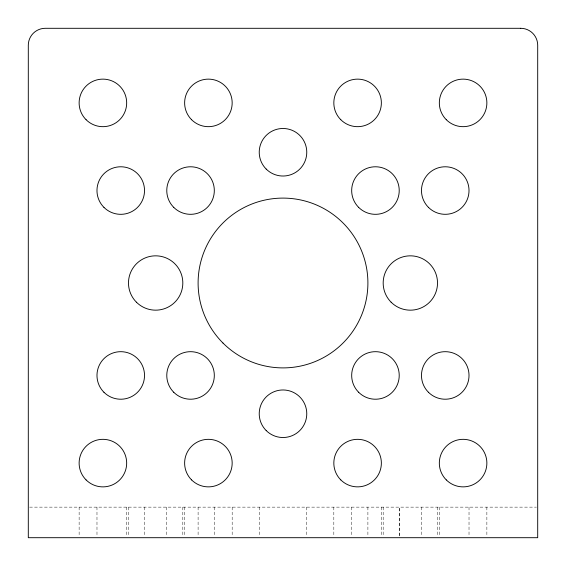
<?xml version="1.0" encoding="UTF-8"?>
<svg xmlns="http://www.w3.org/2000/svg" width="566" height="566" viewBox="0 0 566 566"><rect width="100%" height="100%" fill="white"/><g stroke="black" fill="none" stroke-linecap="round" stroke-linejoin="round"><path stroke-width="0.42" stroke-dasharray="2.83 2.12" d="M29.595 507.136L536.405 507.136M486.873 507.136L486.873 535.952M469.023 507.136L469.016 535.952M439.329 507.136L439.329 535.952M437.518 507.136L437.518 535.952M421.472 507.136L421.479 535.952M383.182 507.136L383.182 535.952M381.371 507.136L381.371 535.952M367.9 507.136L367.9 535.952M351.677 507.136L351.677 535.952M333.827 507.136L333.827 535.952M306.772 507.136L306.772 535.952M259.228 507.136L259.228 535.952M232.173 507.136L232.173 535.952M214.323 507.136L214.323 535.952M198.1 507.136L198.1 535.952M184.629 507.136L184.629 535.952M182.818 507.136L182.818 535.952M166.779 507.136L166.779 535.952M144.521 507.136L144.528 535.952M128.482 507.136L128.482 535.952M126.671 507.136L126.671 535.952M96.977 507.136L96.984 535.952M79.127 507.136L79.127 535.952M399.221 535.952L399.221 507.136L399.221 535.952"/><path stroke-width="0.85" d="M520.72 28.3L45.28 28.3A16.98 16.98 0 0 0 28.3 45.28L28.3 537.7L537.7 537.7L537.7 45.28A16.98 16.98 0 0 0 520.72 28.3M358.639 207.361A23.772 23.772 0 0 0 398.414 196.699A23.772 23.772 0 0 0 369.294 167.586A23.772 23.772 0 0 0 358.639 207.361M391.134 302.209A27.168 27.168 0 0 0 436.591 290.033A27.168 27.168 0 0 0 403.317 256.759A27.168 27.168 0 0 0 391.134 302.209M222.969 343.031A84.9 84.9 0 0 0 365.006 304.975A84.9 84.9 0 0 0 261.025 200.994A84.9 84.9 0 0 0 222.969 343.031M86.089 119.709A23.772 23.772 0 0 0 125.864 109.054A23.772 23.772 0 0 0 96.744 79.94A23.772 23.772 0 0 0 86.089 119.709M86.089 479.911A23.772 23.772 0 0 0 125.864 469.249A23.772 23.772 0 0 0 96.751 440.136A23.772 23.772 0 0 0 86.089 479.911M266.19 169.064A23.772 23.772 0 0 0 305.958 158.409A23.772 23.772 0 0 0 276.845 129.296A23.772 23.772 0 0 0 266.19 169.064M173.741 207.361A23.772 23.772 0 0 0 213.509 196.699A23.772 23.772 0 0 0 184.396 167.586A23.772 23.772 0 0 0 173.741 207.361M173.741 392.259A23.772 23.772 0 0 0 213.509 381.604A23.772 23.772 0 0 0 184.396 352.491A23.772 23.772 0 0 0 173.741 392.259M266.19 430.556A23.772 23.772 0 0 0 305.958 419.894A23.772 23.772 0 0 0 276.845 390.781A23.772 23.772 0 0 0 266.19 430.556M358.639 392.259A23.772 23.772 0 0 0 398.414 381.604A23.772 23.772 0 0 0 369.294 352.491A23.772 23.772 0 0 0 358.639 392.259M136.441 302.209A27.168 27.168 0 0 0 181.891 290.033A27.168 27.168 0 0 0 148.617 256.759A27.168 27.168 0 0 0 136.441 302.209M446.291 479.911A23.772 23.772 0 0 0 486.06 469.249A23.772 23.772 0 0 0 456.946 440.136A23.772 23.772 0 0 0 446.291 479.911M446.291 119.709A23.772 23.772 0 0 0 486.06 109.054A23.772 23.772 0 0 0 456.946 79.94A23.772 23.772 0 0 0 446.291 119.709M428.441 207.354A23.772 23.772 0 0 0 468.209 196.699A23.772 23.772 0 0 0 439.096 167.586A23.772 23.772 0 0 0 428.441 207.354M428.441 392.259A23.772 23.772 0 0 0 468.209 381.604A23.772 23.772 0 0 0 439.096 352.491A23.772 23.772 0 0 0 428.441 392.259M340.789 119.709A23.772 23.772 0 0 0 380.557 109.054A23.772 23.772 0 0 0 351.444 79.94A23.772 23.772 0 0 0 340.789 119.709M340.789 479.904A23.772 23.772 0 0 0 380.557 469.249A23.772 23.772 0 0 0 351.444 440.136A23.772 23.772 0 0 0 340.789 479.904M103.939 392.259A23.772 23.772 0 0 0 143.714 381.604A23.772 23.772 0 0 0 114.601 352.491A23.772 23.772 0 0 0 103.939 392.259M103.939 207.361A23.772 23.772 0 0 0 143.714 196.699A23.772 23.772 0 0 0 114.601 167.586A23.772 23.772 0 0 0 103.939 207.361M191.591 479.911A23.772 23.772 0 0 0 231.36 469.249A23.772 23.772 0 0 0 202.246 440.136A23.772 23.772 0 0 0 191.591 479.911M191.591 119.709A23.772 23.772 0 0 0 231.36 109.054A23.772 23.772 0 0 0 202.246 79.94A23.772 23.772 0 0 0 191.591 119.709"/></g></svg>
